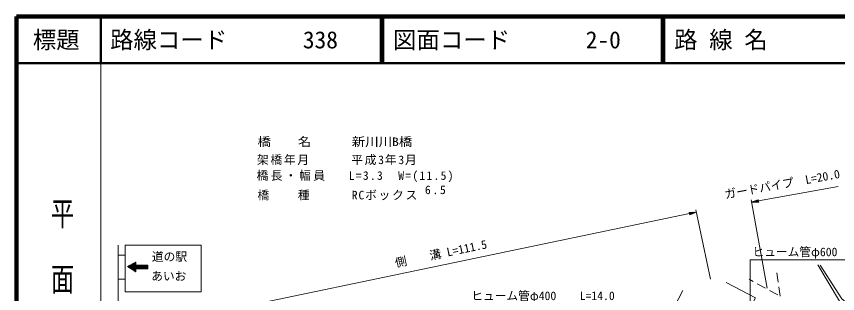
# Model space of a CAD drawing. Units: millimetres, scale not verified. Extents: x 40000 to 680000, y 20000 to 380000.
# Drawn here: x 40000 to 215269, y 320789 to 380000 of the extents above; entities that cross this region are included whole.
import ezdxf
from ezdxf.enums import TextEntityAlignment as Align

# ---------------------------------------------------------------- set-up
doc = ezdxf.new("R2010")
doc.units = ezdxf.units.MM
doc.header["$LTSCALE"] = 1000
for name, color, linetype, lineweight in [('M-BGD', 7, 'Continuous', 13), ('M-STR-HTXT', 7, 'Continuous', 13), ('M-STR-STRC', 7, 'Continuous', 13), ('M-TTL', 2, 'Continuous', 140), ('M-TTL-BAND', 7, 'Continuous', 13), ('M-TTL-LINE', 7, 'Continuous', 50)]:
    doc.layers.add(name, color=color, linetype=linetype, lineweight=lineweight)
doc.layers.add('M-TTL-TXT', color=7, linetype='Continuous')
doc.styles.add('@ＭＳ ゴシック', font='')
doc.styles.add('ＭＳ ゴシック', font='')
doc.styles.get('@ＭＳ ゴシック').set_extended_font_data('@MS Gothic')
doc.styles.get('ＭＳ ゴシック').set_extended_font_data('MS Gothic')

msp = doc.modelspace()

# ---------------------------------------------------------------- linework, layer by layer
at = {"layer": 'M-BGD'}
for p, q in [((202597, 323228), (202323, 325215)), ((196373, 323865), (197252, 323386)), ((198130, 322908), (199887, 321951)), ((200765, 321473), (202521, 320516)), ((203008, 320251), (202734, 322238))]:
    msp.add_line(p, q, dxfattribs=at)
for points in [[(203669, 317059), (198019, 305226), (204839, 303700), (221274, 307292), (227625, 310123), (216155, 319687), (211568, 326887)], [(204073, 316829), (198763, 305604), (204869, 304283), (221046, 307795), (226211, 310135), (215654, 319188), (211021, 326904)], [(191478, 323157), (197736, 319906), (193798, 312326), (190278, 314154), (188254, 310259), (182646, 313172), (183952, 315687), (180242, 317615), (182226, 321434)]]:
    msp.add_lwpolyline(points, dxfattribs=at)
at = {"layer": 'M-STR-HTXT'}
for p, q in [((198400, 340599), (215405, 343685)), ((200264, 321925), (196834, 340823)), ((196924, 340331), (198355, 340845)), ((196924, 340331), (198400, 340599)), ((196924, 340331), (198444, 340353)), ((198391, 340648), (197210, 340434)), ((198409, 340550), (197228, 340336)), ((197496, 340537), (198382, 340697)), ((197532, 340340), (198417, 340501)), ((198373, 340747), (197782, 340639)), ((198426, 340451), (197836, 340344)), ((198069, 340742), (198364, 340796)), ((198140, 340349), (198435, 340402)), ((198444, 340353), (198355, 340845)), ((188125, 323867), (185037, 338682)), ((78582, 315984), (183671, 337886)), ((185139, 338192), (183620, 338131)), ((183620, 338131), (183722, 337642)), ((183924, 338143), (183630, 338082)), ((183640, 338033), (184227, 338156)), ((184531, 338168), (183650, 337984)), ((183660, 337935), (184835, 338180)), ((185139, 338192), (183671, 337886)), ((183681, 337837), (184856, 338082)), ((184572, 337972), (183691, 337788)), ((183701, 337739), (184289, 337862)), ((184005, 337752), (183711, 337690)), ((185139, 338192), (183722, 337642))]:
    msp.add_line(p, q, dxfattribs=at)
msp.add_lwpolyline([(196586, 298766), (196586, 328027), (228036, 328027)], dxfattribs=at)
at = {"layer": 'M-STR-STRC'}
for p, q in [((61690, 331109), (61690, 318926)), ((61690, 328972), (63200, 328972)), ((63805, 326609), (63747, 326546)), ((63991, 326389), (63773, 326592)), ((64022, 326726), (63815, 326502)), ((64370, 326146), (63847, 326631)), ((64240, 326843), (63883, 326459)), ((64748, 325903), (63921, 326671)), ((64457, 326960), (63951, 326415)), ((65127, 325660), (63995, 326711)), ((64674, 327077), (64019, 326371)), ((65495, 325427), (64069, 326751)), ((64892, 327194), (64087, 326328)), ((65495, 325535), (64143, 326791)), ((65109, 327312), (64155, 326284)), ((65496, 325643), (64217, 326831)), ((65326, 327429), (64223, 326240)), ((65491, 327489), (64291, 326197)), ((65496, 325751), (64291, 326871)), ((65492, 327373), (64359, 326153)), ((65497, 325859), (64365, 326910)), ((65493, 327257), (64427, 326109)), ((65497, 325967), (64439, 326950)), ((65494, 327141), (64495, 326066)), ((65498, 326075), (64513, 326990)), ((65495, 327026), (64563, 326022)), ((65595, 326094), (64587, 327030)), ((65496, 326910), (64631, 325978)), ((65712, 326094), (64661, 327070)), ((65582, 326886), (64699, 325935)), ((65829, 326094), (64735, 327110)), ((65690, 326885), (64767, 325891)), ((65946, 326094), (64809, 327150)), ((65798, 326885), (64835, 325847)), ((66063, 326094), (64883, 327190)), ((65906, 326884), (64903, 325804)), ((66180, 326094), (64957, 327229)), ((66014, 326883), (64971, 325760)), ((66297, 326094), (65031, 327269)), ((66122, 326883), (65039, 325716)), ((65496, 326946), (65105, 327309)), ((65498, 326094), (65107, 325673)), ((65495, 327056), (65179, 327349)), ((65494, 327165), (65253, 327389)), ((65493, 327274), (65327, 327429)), ((65492, 327384), (65401, 327469)), ((65491, 327493), (65475, 327509)), ((66230, 326882), (65499, 326094)), ((66414, 326094), (65561, 326886)), ((66338, 326882), (65607, 326094)), ((66531, 326093), (65678, 326885)), ((66447, 326881), (65716, 326094)), ((66648, 326093), (65796, 326885)), ((66555, 326881), (65824, 326094)), ((66765, 326093), (65913, 326884)), ((66663, 326880), (65933, 326094)), ((66882, 326093), (66031, 326883)), ((66771, 326880), (66041, 326094)), ((66999, 326093), (66148, 326883)), ((66879, 326879), (66150, 326094)), ((66987, 326879), (66258, 326094)), ((67116, 326093), (66266, 326882)), ((67095, 326878), (66367, 326094)), ((67233, 326093), (66384, 326882)), ((67203, 326878), (66475, 326094)), ((67350, 326093), (66501, 326881)), ((67311, 326877), (66583, 326093)), ((67467, 326093), (66619, 326880)), ((67419, 326876), (66692, 326093)), ((67584, 326092), (66736, 326880)), ((67527, 326876), (66800, 326093)), ((67701, 326092), (66854, 326879)), ((67635, 326875), (66909, 326093)), ((67818, 326092), (66971, 326879)), ((67743, 326875), (67017, 326093)), ((67935, 326092), (67089, 326878)), ((67851, 326874), (67126, 326093)), ((68052, 326092), (67206, 326877)), ((67959, 326874), (67234, 326093)), ((68069, 326185), (67324, 326877)), ((68067, 326873), (67343, 326093)), ((68069, 326293), (67441, 326876)), ((68071, 326760), (67451, 326093)), ((68070, 326402), (67559, 326876)), ((68070, 326642), (67560, 326092)), ((68070, 326525), (67668, 326092)), ((68070, 326510), (67677, 326875)), ((68070, 326408), (67777, 326092)), ((68070, 326618), (67794, 326875)), ((68069, 326290), (67885, 326092)), ((68070, 326726), (67912, 326874)), ((68069, 326173), (67994, 326092)), ((68071, 326835), (68029, 326873)), ((65498, 325976), (65175, 325629)), ((65497, 325859), (65243, 325585)), ((65496, 325741), (65311, 325542)), ((65496, 325624), (65379, 325498)), ((65495, 325506), (65447, 325454)), ((61690, 323904), (63200, 323904))]:
    msp.add_line(p, q, dxfattribs=at)
for points in [[(79452, 331109), (79452, 321194), (63200, 321194), (63200, 331109)], [(65496, 326886), (65491, 327517), (63720, 326563), (65495, 325424), (65498, 326094), (68069, 326092), (68071, 326873)]]:
    msp.add_lwpolyline(points, close=True, dxfattribs=at)
at = {"layer": 'M-TTL'}
for p, q in [((40000, 380000), (40000, 20000)), ((680000, 380000), (40000, 380000))]:
    msp.add_line(p, q, dxfattribs=at)
at = {"layer": 'M-TTL-BAND'}
msp.add_line((58000, 370000), (58000, 20000), dxfattribs=at)
at = {"layer": 'M-TTL-LINE'}
for p, q in [((58000, 380000), (58000, 370000)), ((117750, 380000), (117750, 370000)), ((118250, 380000), (118250, 370000)), ((177750, 380000), (177750, 370000)), ((178250, 380000), (178250, 370000)), ((40000, 370000), (680000, 370000))]:
    msp.add_line(p, q, dxfattribs=at)

# ---------------------------------------------------------------- texts
at = {"layer": 'M-STR-HTXT', "style": 'ＭＳ ゴシック', "width": 1.15}
msp.add_text('橋\u3000\u3000名\u3000\u3000\u3000新川川B橋', height=1832, dxfattribs=at).set_placement((91450, 351752), align=Align.BOTTOM_LEFT)
at = {"layer": 'M-STR-HTXT', "style": 'ＭＳ ゴシック'}
for s, rotation, p in [('ガードパイプ  L=20.0', 10.287, (203707, 342733)), ('側\u3000\u3000溝 L=111.5', 11.773, (130922, 327914))]:
    msp.add_text(s, height=1833, rotation=rotation, dxfattribs=at).set_placement(p, align=Align.BOTTOM_CENTER)
for s, p in [('ヒューム管φ600\u3000\u3000L=21.0', (212411, 328227)), ('ヒューム管φ400\u3000\u3000L=14.0', (152397, 318852))]:
    msp.add_text(s, height=1833, dxfattribs=at).set_placement(p, align=Align.BOTTOM_CENTER)
at = {"layer": 'M-STR-HTXT', "char_height": 1832, "style": 'ＭＳ ゴシック'}
for s, insert, attachment_point in [('\\T1.15;架橋年月\u3000\u3000\u3000平成3年3月', (108586, 348221), 8), ('\\T1.21;橋長・幅員\u3000\\~L=3.3\u3000W=(11.5)', (112412, 344601), 8), ('\\T1.29;6.5', (129601, 342011), 8), ('\\T1.15;橋\u3000\u3000種\u3000\u3000\u3000RCボックス', (91450, 340705), 7)]:
    msp.add_mtext(s, dxfattribs=dict(at, insert=insert, attachment_point=attachment_point))
at = {"layer": 'M-STR-STRC', "style": 'ＭＳ ゴシック'}
for s, p in [('道の駅', (72670, 327199)), ('あいお', (72528, 323045))]:
    msp.add_text(s, height=1833, dxfattribs=at).set_placement(p, align=Align.BOTTOM_CENTER)
at = {"layer": 'M-TTL-BAND', "style": '@ＭＳ ゴシック', "width": 1.4}
msp.add_text('平  面  図', height=3666, rotation=270, dxfattribs=at).set_placement((49777, 306475), align=Align.MIDDLE_RIGHT)
at = {"layer": 'M-TTL-TXT', "style": 'ＭＳ ゴシック'}
msp.add_text('標題', height=3666, dxfattribs=at).set_placement((48500, 375000), align=Align.MIDDLE_CENTER)
for s, p in [('路線コード', (60000, 375000)), ('図面コード', (120380, 375000)), ('路 線 名', (180380, 375000)), ('338', (101142, 375000)), ('2-0', (161521, 375000))]:
    msp.add_text(s, height=3666, dxfattribs=at).set_placement(p, align=Align.MIDDLE_LEFT)

doc.saveas('drawing.dxf')
